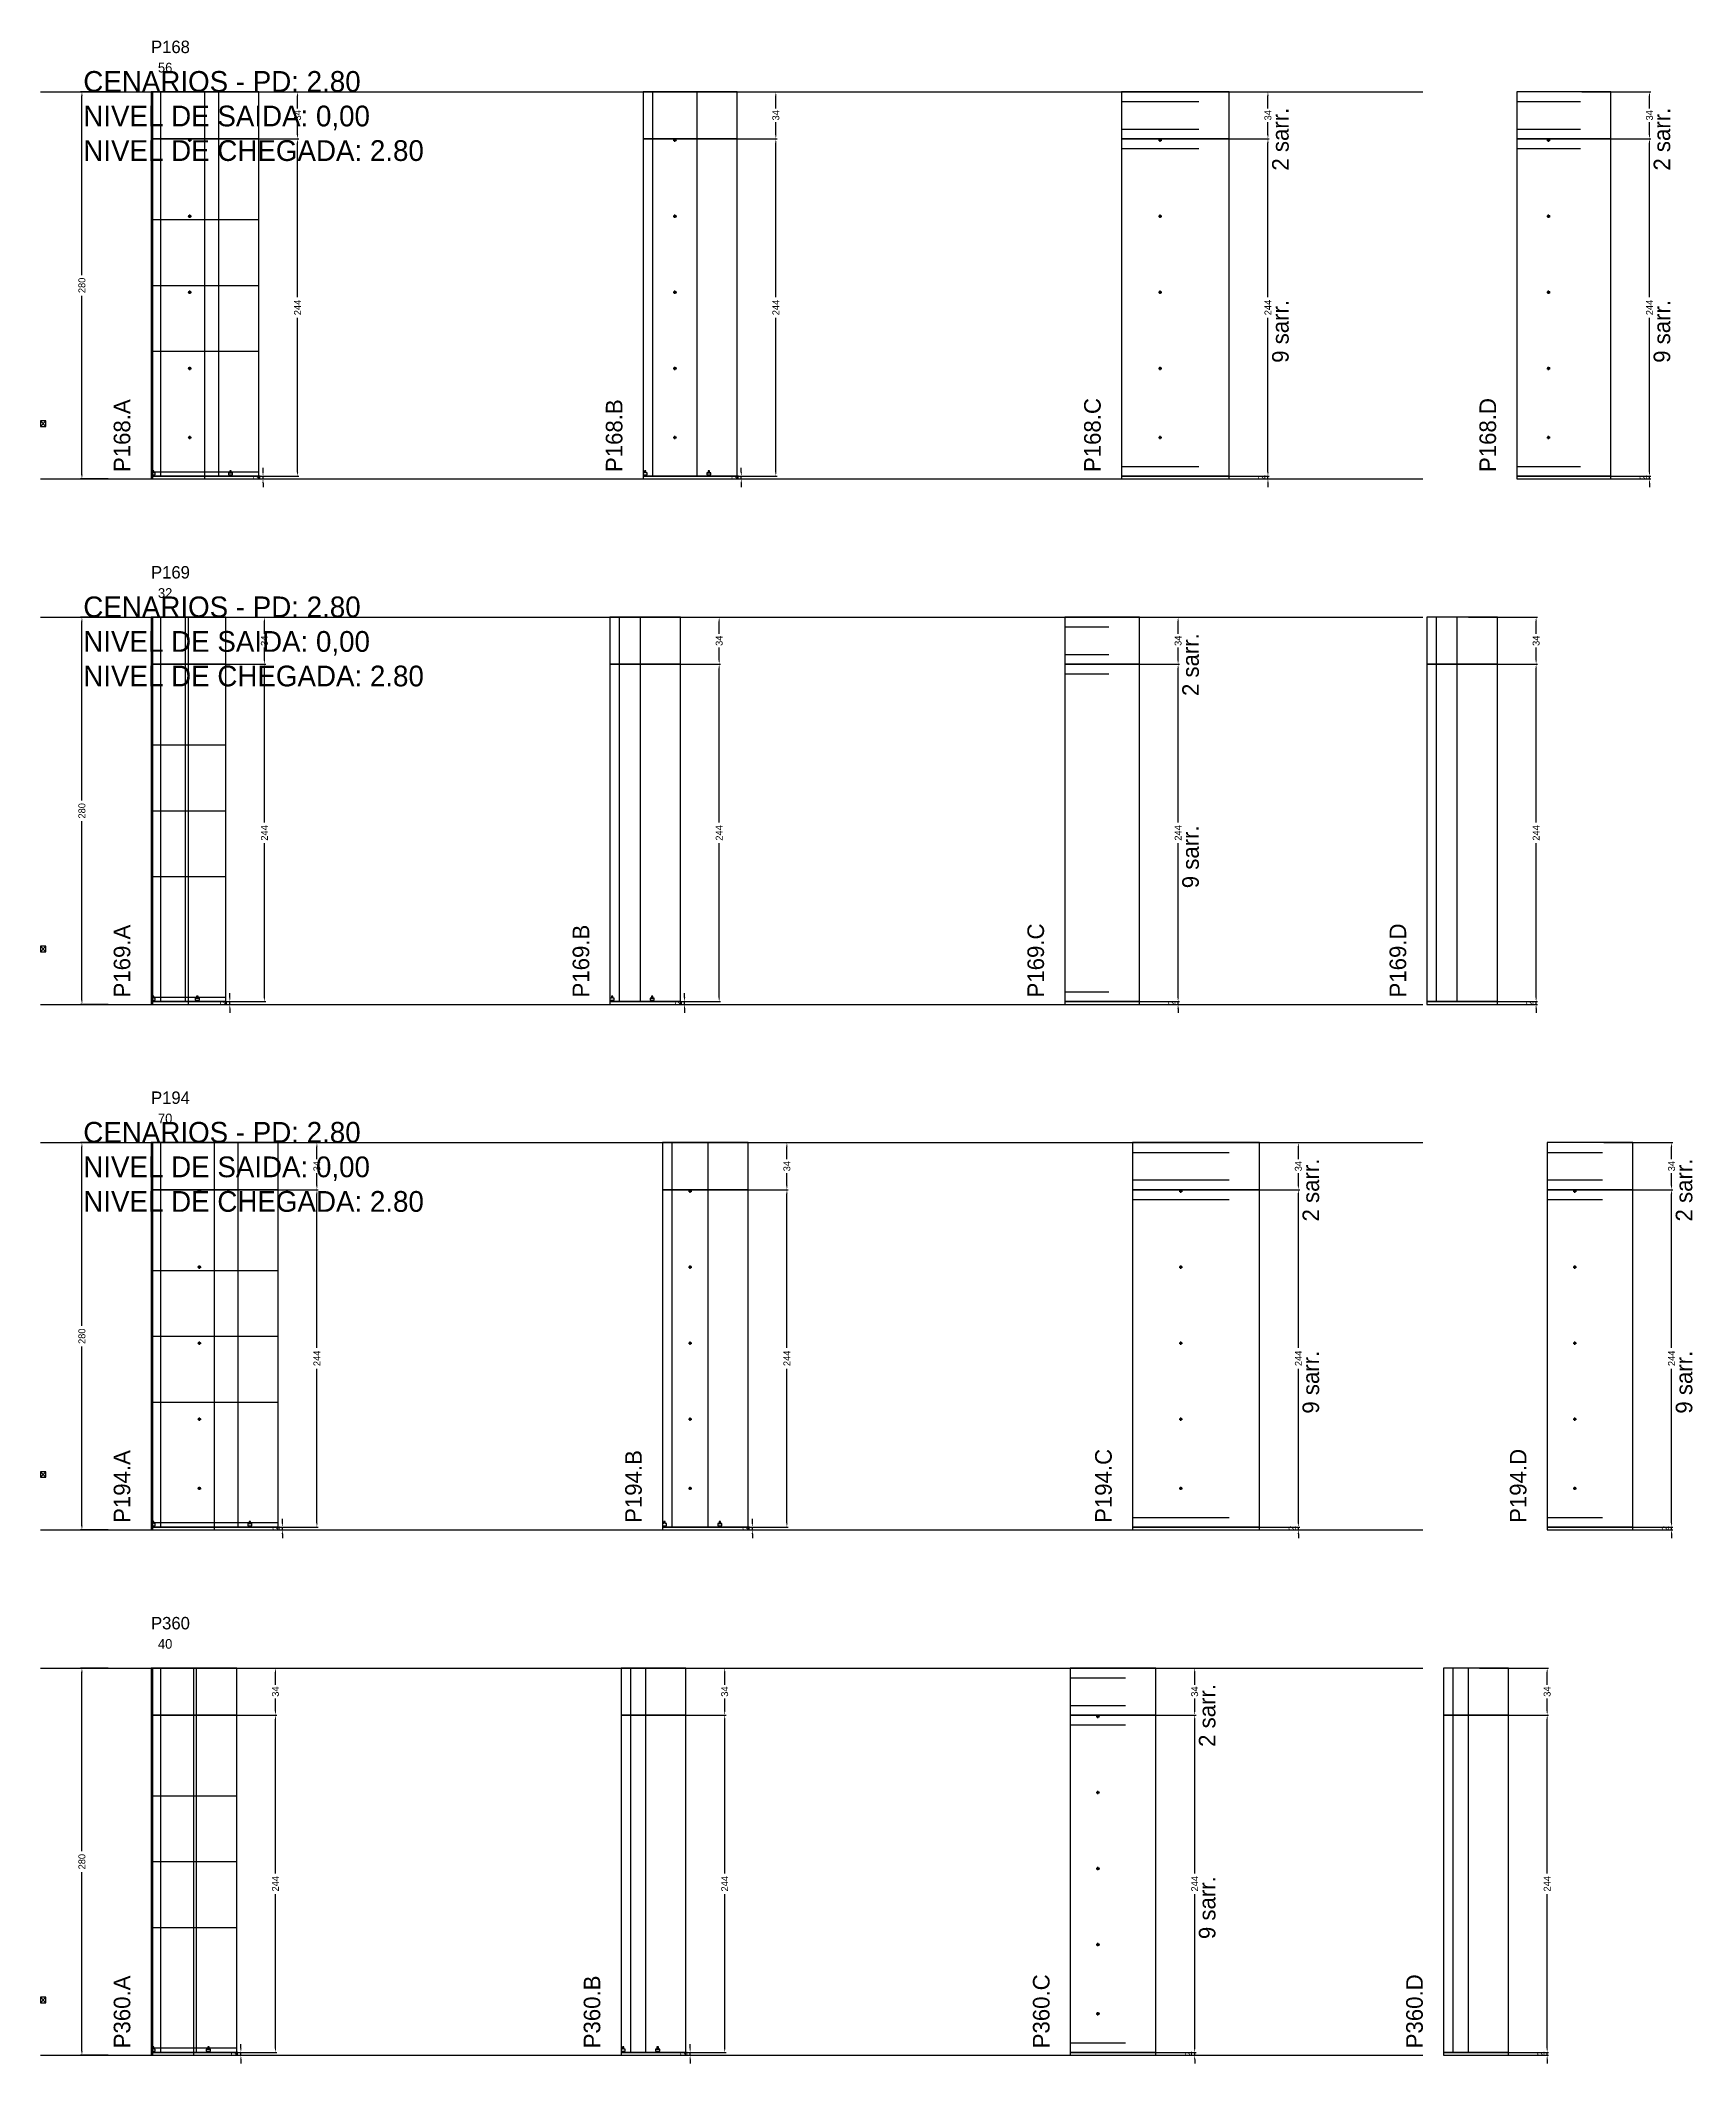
# Model space of a CAD drawing. Header units: centimetres. Extents: x -10500 to 4121, y -45226 to 295.
# Drawn here: x -7000 to -5805, y -45226 to -43763 of the extents above; entities that cross this region are included whole.
import ezdxf

# ---------------------------------------------------------------- set-up
doc = ezdxf.new("R2010")
doc.units = ezdxf.units.CM
doc.linetypes.add('DASHED', pattern=[2, -2])
for name, color, linetype in [('CHAPA', 140, 'Continuous'), ('COTA', 241, 'Continuous'), ('COTAS FURACAO', 16, 'Continuous'), ('Madeira', 30, 'Continuous'), ('MEIO_PONT', 160, 'Continuous'), ('NOMENCLATURA', 7, 'Continuous'), ('Nível', 160, 'Continuous'), ('Painéis', 200, 'Continuous'), ('Perfil Metálico', 150, 'Continuous'), ('SARR_2.2x7', 40, 'Continuous'), ('SARRAFO DE PRESSAO', 200, 'Continuous'), ('texto', 7, 'Continuous'), ('TEXTO_GERAL', 7, 'Continuous')]:
    doc.layers.add(name, color=color, linetype=linetype)
doc.dimstyles.new('PAINEL-NOVA', dxfattribs={"dimtxt": 5, "dimasz": 3, "dimexe": 1, "dimexo": 1, "dimgap": 1, "dimtad": 1, "dimcen": 2.5, "dimazin": 3, "dimtfac": 1, "dimtmove": 0, "dimatfit": 3})

# ---------------------------------------------------------------- blocks, each defined once
blk = doc.blocks.new('_CLOSEDFILLED')
at = {"color": 0, "linetype": 'BYBLOCK'}
blk.add_solid([(-1, 0.16), (0, 0), (-1, -0.16)], dxfattribs=at)
blk = doc.blocks.new('*D2991')
for p, q in [((-6951, -43800), (-6971, -43800)), ((-6970, -43932.5), (-6970, -43803)), ((-6970, -44077), (-6970, -43947.5)), ((-6951, -44080), (-6971, -44080))]:
    blk.add_line(p, q)
at = {"layer": 'Defpoints'}
for p in [(-6950, -43800), (-6970, -44080), (-6950, -44080)]:
    blk.add_point(p, dxfattribs=at)
at = {"layer": 'COTA', "xscale": 3, "yscale": 3}
for p, rotation in [((-6970, -43800), 90), ((-6970, -44080), 270)]:
    blk.add_blockref('_CLOSEDFILLED', p, dxfattribs=dict(at, rotation=rotation))
at = {"layer": 'COTA', "insert": (-6970, -43940), "char_height": 5, "attachment_point": 5, "rotation": 90}
blk.add_mtext('280', dxfattribs=at)
blk = doc.blocks.new('MULDURA')
at = {"layer": 'Paineis'}
for p, q in [((0, 0), (4, 4)), ((4, 0), (0, 4))]:
    blk.add_line(p, q, dxfattribs=at)
blk.add_lwpolyline([(0, 0), (4, 0), (4, 4), (0, 4)], close=True, dxfattribs=at)
blk = doc.blocks.new('*D2993')
for p, q in [((-6863, -43834), (-6813, -43834)), ((-6814, -43948.5), (-6814, -43837)), ((-6814, -44075), (-6814, -43963.5)), ((-6863, -44078), (-6813, -44078))]:
    blk.add_line(p, q)
at = {"layer": 'Defpoints'}
for p in [(-6864, -43834), (-6864, -44078), (-6814, -44078)]:
    blk.add_point(p, dxfattribs=at)
at = {"layer": 'COTA', "xscale": 3, "yscale": 3}
for p, rotation in [((-6814, -43834), 90), ((-6814, -44078), 270)]:
    blk.add_blockref('_CLOSEDFILLED', p, dxfattribs=dict(at, rotation=rotation))
at = {"layer": 'COTA', "insert": (-6814, -43956), "char_height": 5, "attachment_point": 5, "rotation": 90}
blk.add_mtext('244', dxfattribs=at)
blk = doc.blocks.new('*D2994')
for p, q in [((-6863, -43800), (-6813, -43800)), ((-6814, -43812), (-6814, -43803)), ((-6863, -43834), (-6813, -43834)), ((-6814, -43831), (-6814, -43822))]:
    blk.add_line(p, q)
at = {"layer": 'Defpoints'}
for p in [(-6864, -43800), (-6864, -43834), (-6814, -43834)]:
    blk.add_point(p, dxfattribs=at)
at = {"layer": 'COTA', "xscale": 3, "yscale": 3}
for p, rotation in [((-6814, -43800), 90), ((-6814, -43834), 270)]:
    blk.add_blockref('_CLOSEDFILLED', p, dxfattribs=dict(at, rotation=rotation))
at = {"layer": 'COTA', "insert": (-6814, -43817), "char_height": 5, "attachment_point": 5, "rotation": 90}
blk.add_mtext('34', dxfattribs=at)
blk = doc.blocks.new('SLIPTEE')
at = {"layer": 'Paineis'}
blk.add_lwpolyline([(0, 0), (3, 0), (3, 1.5), (2, 1.5), (2, 3), (1, 3), (1, 1.5), (0, 1.5)], close=True, dxfattribs=at)
blk = doc.blocks.new('SLIPTDD')
at = {"layer": 'Paineis'}
blk.add_line((0, 1.5), (3, 1.5), dxfattribs=at)
blk.add_lwpolyline([(0, 0), (3, 0), (3, 1.5), (2, 1.5), (2, 3), (1, 3), (1, 1.5), (0, 1.5)], close=True, dxfattribs=at)
blk = doc.blocks.new('furacao')
at = {"layer": 'COTAS FURACAO'}
for p, q in [((-1.2, 0), (1.2, 0)), ((0, -1.2), (0, 1.2))]:
    blk.add_line(p, q, dxfattribs=at)
blk.add_circle((0, 0), 0.8, dxfattribs=at)
blk = doc.blocks.new('*D2996')
for p, q in [((-6517, -43834), (-6467, -43834)), ((-6468, -43948.5), (-6468, -43837)), ((-6468, -44075), (-6468, -43963.5)), ((-6517, -44078), (-6467, -44078))]:
    blk.add_line(p, q)
at = {"layer": 'Defpoints'}
for p in [(-6518, -43834), (-6518, -44078), (-6468, -44078)]:
    blk.add_point(p, dxfattribs=at)
at = {"layer": 'COTA', "xscale": 3, "yscale": 3}
for p, rotation in [((-6468, -43834), 90), ((-6468, -44078), 270)]:
    blk.add_blockref('_CLOSEDFILLED', p, dxfattribs=dict(at, rotation=rotation))
at = {"layer": 'COTA', "insert": (-6468, -43956), "char_height": 5, "attachment_point": 5, "rotation": 90}
blk.add_mtext('244', dxfattribs=at)
blk = doc.blocks.new('*D2997')
for p, q in [((-6517, -43800), (-6467, -43800)), ((-6468, -43812), (-6468, -43803)), ((-6517, -43834), (-6467, -43834)), ((-6468, -43831), (-6468, -43822))]:
    blk.add_line(p, q)
at = {"layer": 'Defpoints'}
for p in [(-6518, -43800), (-6518, -43834), (-6468, -43834)]:
    blk.add_point(p, dxfattribs=at)
at = {"layer": 'COTA', "xscale": 3, "yscale": 3}
for p, rotation in [((-6468, -43800), 90), ((-6468, -43834), 270)]:
    blk.add_blockref('_CLOSEDFILLED', p, dxfattribs=dict(at, rotation=rotation))
at = {"layer": 'COTA', "insert": (-6468, -43817), "char_height": 5, "attachment_point": 5, "rotation": 90}
blk.add_mtext('34', dxfattribs=at)
blk = doc.blocks.new('*D2999')
for p, q in [((-6161, -43834), (-6111, -43834)), ((-6112, -43948.5), (-6112, -43837)), ((-6112, -44075), (-6112, -43963.5)), ((-6161, -44078), (-6111, -44078))]:
    blk.add_line(p, q)
at = {"layer": 'Defpoints'}
for p in [(-6162, -43834), (-6162, -44078), (-6112, -44078)]:
    blk.add_point(p, dxfattribs=at)
at = {"layer": 'COTA', "xscale": 3, "yscale": 3}
for p, rotation in [((-6112, -43834), 90), ((-6112, -44078), 270)]:
    blk.add_blockref('_CLOSEDFILLED', p, dxfattribs=dict(at, rotation=rotation))
at = {"layer": 'COTA', "insert": (-6112, -43956), "char_height": 5, "attachment_point": 5, "rotation": 90}
blk.add_mtext('244', dxfattribs=at)
blk = doc.blocks.new('*D3000')
for p, q in [((-6161, -43800), (-6111, -43800)), ((-6112, -43812), (-6112, -43803)), ((-6161, -43834), (-6111, -43834)), ((-6112, -43831), (-6112, -43822))]:
    blk.add_line(p, q)
at = {"layer": 'Defpoints'}
for p in [(-6162, -43800), (-6162, -43834), (-6112, -43834)]:
    blk.add_point(p, dxfattribs=at)
at = {"layer": 'COTA', "xscale": 3, "yscale": 3}
for p, rotation in [((-6112, -43800), 90), ((-6112, -43834), 270)]:
    blk.add_blockref('_CLOSEDFILLED', p, dxfattribs=dict(at, rotation=rotation))
at = {"layer": 'COTA', "insert": (-6112, -43817), "char_height": 5, "attachment_point": 5, "rotation": 90}
blk.add_mtext('34', dxfattribs=at)
blk = doc.blocks.new('*D3002')
for p, q in [((-5885, -43834), (-5835, -43834)), ((-5836, -43948.5), (-5836, -43837)), ((-5836, -44075), (-5836, -43963.5)), ((-5885, -44078), (-5835, -44078))]:
    blk.add_line(p, q)
at = {"layer": 'Defpoints'}
for p in [(-5886, -43834), (-5886, -44078), (-5836, -44078)]:
    blk.add_point(p, dxfattribs=at)
at = {"layer": 'COTA', "xscale": 3, "yscale": 3}
for p, rotation in [((-5836, -43834), 90), ((-5836, -44078), 270)]:
    blk.add_blockref('_CLOSEDFILLED', p, dxfattribs=dict(at, rotation=rotation))
at = {"layer": 'COTA', "insert": (-5836, -43956), "char_height": 5, "attachment_point": 5, "rotation": 90}
blk.add_mtext('244', dxfattribs=at)
blk = doc.blocks.new('*D3003')
for p, q in [((-5885, -43800), (-5835, -43800)), ((-5836, -43812), (-5836, -43803)), ((-5885, -43834), (-5835, -43834)), ((-5836, -43831), (-5836, -43822))]:
    blk.add_line(p, q)
at = {"layer": 'Defpoints'}
for p in [(-5886, -43800), (-5886, -43834), (-5836, -43834)]:
    blk.add_point(p, dxfattribs=at)
at = {"layer": 'COTA', "xscale": 3, "yscale": 3}
for p, rotation in [((-5836, -43800), 90), ((-5836, -43834), 270)]:
    blk.add_blockref('_CLOSEDFILLED', p, dxfattribs=dict(at, rotation=rotation))
at = {"layer": 'COTA', "insert": (-5836, -43817), "char_height": 5, "attachment_point": 5, "rotation": 90}
blk.add_mtext('34', dxfattribs=at)
blk = doc.blocks.new('*D3017')
for p, q in [((-6951, -44180), (-6971, -44180)), ((-6970, -44312.5), (-6970, -44183)), ((-6970, -44457), (-6970, -44327.5)), ((-6951, -44460), (-6971, -44460))]:
    blk.add_line(p, q)
at = {"layer": 'Defpoints'}
for p in [(-6950, -44180), (-6970, -44460), (-6950, -44460)]:
    blk.add_point(p, dxfattribs=at)
at = {"layer": 'COTA', "xscale": 3, "yscale": 3}
for p, rotation in [((-6970, -44180), 90), ((-6970, -44460), 270)]:
    blk.add_blockref('_CLOSEDFILLED', p, dxfattribs=dict(at, rotation=rotation))
at = {"layer": 'COTA', "insert": (-6970, -44320), "char_height": 5, "attachment_point": 5, "rotation": 90}
blk.add_mtext('280', dxfattribs=at)
blk = doc.blocks.new('*D3019')
for p, q in [((-6887, -44214), (-6837, -44214)), ((-6838, -44328.5), (-6838, -44217)), ((-6838, -44455), (-6838, -44343.5)), ((-6887, -44458), (-6837, -44458))]:
    blk.add_line(p, q)
at = {"layer": 'Defpoints'}
for p in [(-6888, -44214), (-6888, -44458), (-6838, -44458)]:
    blk.add_point(p, dxfattribs=at)
at = {"layer": 'COTA', "xscale": 3, "yscale": 3}
for p, rotation in [((-6838, -44214), 90), ((-6838, -44458), 270)]:
    blk.add_blockref('_CLOSEDFILLED', p, dxfattribs=dict(at, rotation=rotation))
at = {"layer": 'COTA', "insert": (-6838, -44336), "char_height": 5, "attachment_point": 5, "rotation": 90}
blk.add_mtext('244', dxfattribs=at)
blk = doc.blocks.new('*D3020')
for p, q in [((-6887, -44180), (-6837, -44180)), ((-6838, -44192), (-6838, -44183)), ((-6887, -44214), (-6837, -44214)), ((-6838, -44211), (-6838, -44202))]:
    blk.add_line(p, q)
at = {"layer": 'Defpoints'}
for p in [(-6888, -44180), (-6888, -44214), (-6838, -44214)]:
    blk.add_point(p, dxfattribs=at)
at = {"layer": 'COTA', "xscale": 3, "yscale": 3}
for p, rotation in [((-6838, -44180), 90), ((-6838, -44214), 270)]:
    blk.add_blockref('_CLOSEDFILLED', p, dxfattribs=dict(at, rotation=rotation))
at = {"layer": 'COTA', "insert": (-6838, -44197), "char_height": 5, "attachment_point": 5, "rotation": 90}
blk.add_mtext('34', dxfattribs=at)
blk = doc.blocks.new('*D3022')
for p, q in [((-6558, -44214), (-6508, -44214)), ((-6509, -44328.5), (-6509, -44217)), ((-6509, -44455), (-6509, -44343.5)), ((-6558, -44458), (-6508, -44458))]:
    blk.add_line(p, q)
at = {"layer": 'Defpoints'}
for p in [(-6559, -44214), (-6559, -44458), (-6509, -44458)]:
    blk.add_point(p, dxfattribs=at)
at = {"layer": 'COTA', "xscale": 3, "yscale": 3}
for p, rotation in [((-6509, -44214), 90), ((-6509, -44458), 270)]:
    blk.add_blockref('_CLOSEDFILLED', p, dxfattribs=dict(at, rotation=rotation))
at = {"layer": 'COTA', "insert": (-6509, -44336), "char_height": 5, "attachment_point": 5, "rotation": 90}
blk.add_mtext('244', dxfattribs=at)
blk = doc.blocks.new('*D3023')
for p, q in [((-6558, -44180), (-6508, -44180)), ((-6509, -44192), (-6509, -44183)), ((-6558, -44214), (-6508, -44214)), ((-6509, -44211), (-6509, -44202))]:
    blk.add_line(p, q)
at = {"layer": 'Defpoints'}
for p in [(-6559, -44180), (-6559, -44214), (-6509, -44214)]:
    blk.add_point(p, dxfattribs=at)
at = {"layer": 'COTA', "xscale": 3, "yscale": 3}
for p, rotation in [((-6509, -44180), 90), ((-6509, -44214), 270)]:
    blk.add_blockref('_CLOSEDFILLED', p, dxfattribs=dict(at, rotation=rotation))
at = {"layer": 'COTA', "insert": (-6509, -44197), "char_height": 5, "attachment_point": 5, "rotation": 90}
blk.add_mtext('34', dxfattribs=at)
blk = doc.blocks.new('*D3025')
for p, q in [((-6226, -44214), (-6176, -44214)), ((-6177, -44328.5), (-6177, -44217)), ((-6177, -44455), (-6177, -44343.5)), ((-6226, -44458), (-6176, -44458))]:
    blk.add_line(p, q)
at = {"layer": 'Defpoints'}
for p in [(-6227, -44214), (-6227, -44458), (-6177, -44458)]:
    blk.add_point(p, dxfattribs=at)
at = {"layer": 'COTA', "xscale": 3, "yscale": 3}
for p, rotation in [((-6177, -44214), 90), ((-6177, -44458), 270)]:
    blk.add_blockref('_CLOSEDFILLED', p, dxfattribs=dict(at, rotation=rotation))
at = {"layer": 'COTA', "insert": (-6177, -44336), "char_height": 5, "attachment_point": 5, "rotation": 90}
blk.add_mtext('244', dxfattribs=at)
blk = doc.blocks.new('*D3026')
for p, q in [((-6226, -44180), (-6176, -44180)), ((-6177, -44192), (-6177, -44183)), ((-6226, -44214), (-6176, -44214)), ((-6177, -44211), (-6177, -44202))]:
    blk.add_line(p, q)
at = {"layer": 'Defpoints'}
for p in [(-6227, -44180), (-6227, -44214), (-6177, -44214)]:
    blk.add_point(p, dxfattribs=at)
at = {"layer": 'COTA', "xscale": 3, "yscale": 3}
for p, rotation in [((-6177, -44180), 90), ((-6177, -44214), 270)]:
    blk.add_blockref('_CLOSEDFILLED', p, dxfattribs=dict(at, rotation=rotation))
at = {"layer": 'COTA', "insert": (-6177, -44197), "char_height": 5, "attachment_point": 5, "rotation": 90}
blk.add_mtext('34', dxfattribs=at)
blk = doc.blocks.new('*D3028')
for p, q in [((-5967, -44214), (-5917, -44214)), ((-5918, -44328.5), (-5918, -44217)), ((-5918, -44455), (-5918, -44343.5)), ((-5967, -44458), (-5917, -44458))]:
    blk.add_line(p, q)
at = {"layer": 'Defpoints'}
for p in [(-5968, -44214), (-5968, -44458), (-5918, -44458)]:
    blk.add_point(p, dxfattribs=at)
at = {"layer": 'COTA', "xscale": 3, "yscale": 3}
for p, rotation in [((-5918, -44214), 90), ((-5918, -44458), 270)]:
    blk.add_blockref('_CLOSEDFILLED', p, dxfattribs=dict(at, rotation=rotation))
at = {"layer": 'COTA', "insert": (-5918, -44336), "char_height": 5, "attachment_point": 5, "rotation": 90}
blk.add_mtext('244', dxfattribs=at)
blk = doc.blocks.new('*D3029')
for p, q in [((-5967, -44180), (-5917, -44180)), ((-5918, -44192), (-5918, -44183)), ((-5967, -44214), (-5917, -44214)), ((-5918, -44211), (-5918, -44202))]:
    blk.add_line(p, q)
at = {"layer": 'Defpoints'}
for p in [(-5968, -44180), (-5968, -44214), (-5918, -44214)]:
    blk.add_point(p, dxfattribs=at)
at = {"layer": 'COTA', "xscale": 3, "yscale": 3}
for p, rotation in [((-5918, -44180), 90), ((-5918, -44214), 270)]:
    blk.add_blockref('_CLOSEDFILLED', p, dxfattribs=dict(at, rotation=rotation))
at = {"layer": 'COTA', "insert": (-5918, -44197), "char_height": 5, "attachment_point": 5, "rotation": 90}
blk.add_mtext('34', dxfattribs=at)
blk = doc.blocks.new('*D3043')
for p, q in [((-6951, -44560), (-6971, -44560)), ((-6970, -44692.5), (-6970, -44563)), ((-6970, -44837), (-6970, -44707.5)), ((-6951, -44840), (-6971, -44840))]:
    blk.add_line(p, q)
at = {"layer": 'Defpoints'}
for p in [(-6950, -44560), (-6970, -44840), (-6950, -44840)]:
    blk.add_point(p, dxfattribs=at)
at = {"layer": 'COTA', "xscale": 3, "yscale": 3}
for p, rotation in [((-6970, -44560), 90), ((-6970, -44840), 270)]:
    blk.add_blockref('_CLOSEDFILLED', p, dxfattribs=dict(at, rotation=rotation))
at = {"layer": 'COTA', "insert": (-6970, -44700), "char_height": 5, "attachment_point": 5, "rotation": 90}
blk.add_mtext('280', dxfattribs=at)
blk = doc.blocks.new('*D3045')
for p, q in [((-6849, -44594), (-6799, -44594)), ((-6800, -44708.5), (-6800, -44597)), ((-6800, -44835), (-6800, -44723.5)), ((-6849, -44838), (-6799, -44838))]:
    blk.add_line(p, q)
at = {"layer": 'Defpoints'}
for p in [(-6850, -44594), (-6850, -44838), (-6800, -44838)]:
    blk.add_point(p, dxfattribs=at)
at = {"layer": 'COTA', "xscale": 3, "yscale": 3}
for p, rotation in [((-6800, -44594), 90), ((-6800, -44838), 270)]:
    blk.add_blockref('_CLOSEDFILLED', p, dxfattribs=dict(at, rotation=rotation))
at = {"layer": 'COTA', "insert": (-6800, -44716), "char_height": 5, "attachment_point": 5, "rotation": 90}
blk.add_mtext('244', dxfattribs=at)
blk = doc.blocks.new('*D3046')
for p, q in [((-6849, -44560), (-6799, -44560)), ((-6800, -44572), (-6800, -44563)), ((-6849, -44594), (-6799, -44594)), ((-6800, -44591), (-6800, -44582))]:
    blk.add_line(p, q)
at = {"layer": 'Defpoints'}
for p in [(-6850, -44560), (-6850, -44594), (-6800, -44594)]:
    blk.add_point(p, dxfattribs=at)
at = {"layer": 'COTA', "xscale": 3, "yscale": 3}
for p, rotation in [((-6800, -44560), 90), ((-6800, -44594), 270)]:
    blk.add_blockref('_CLOSEDFILLED', p, dxfattribs=dict(at, rotation=rotation))
at = {"layer": 'COTA', "insert": (-6800, -44577), "char_height": 5, "attachment_point": 5, "rotation": 90}
blk.add_mtext('34', dxfattribs=at)
blk = doc.blocks.new('*D3048')
for p, q in [((-6509, -44594), (-6459, -44594)), ((-6460, -44708.5), (-6460, -44597)), ((-6460, -44835), (-6460, -44723.5)), ((-6509, -44838), (-6459, -44838))]:
    blk.add_line(p, q)
at = {"layer": 'Defpoints'}
for p in [(-6510, -44594), (-6510, -44838), (-6460, -44838)]:
    blk.add_point(p, dxfattribs=at)
at = {"layer": 'COTA', "xscale": 3, "yscale": 3}
for p, rotation in [((-6460, -44594), 90), ((-6460, -44838), 270)]:
    blk.add_blockref('_CLOSEDFILLED', p, dxfattribs=dict(at, rotation=rotation))
at = {"layer": 'COTA', "insert": (-6460, -44716), "char_height": 5, "attachment_point": 5, "rotation": 90}
blk.add_mtext('244', dxfattribs=at)
blk = doc.blocks.new('*D3049')
for p, q in [((-6509, -44560), (-6459, -44560)), ((-6460, -44572), (-6460, -44563)), ((-6509, -44594), (-6459, -44594)), ((-6460, -44591), (-6460, -44582))]:
    blk.add_line(p, q)
at = {"layer": 'Defpoints'}
for p in [(-6510, -44560), (-6510, -44594), (-6460, -44594)]:
    blk.add_point(p, dxfattribs=at)
at = {"layer": 'COTA', "xscale": 3, "yscale": 3}
for p, rotation in [((-6460, -44560), 90), ((-6460, -44594), 270)]:
    blk.add_blockref('_CLOSEDFILLED', p, dxfattribs=dict(at, rotation=rotation))
at = {"layer": 'COTA', "insert": (-6460, -44577), "char_height": 5, "attachment_point": 5, "rotation": 90}
blk.add_mtext('34', dxfattribs=at)
blk = doc.blocks.new('*D3051')
for p, q in [((-6139, -44594), (-6089, -44594)), ((-6090, -44708.5), (-6090, -44597)), ((-6090, -44835), (-6090, -44723.5)), ((-6139, -44838), (-6089, -44838))]:
    blk.add_line(p, q)
at = {"layer": 'Defpoints'}
for p in [(-6140, -44594), (-6140, -44838), (-6090, -44838)]:
    blk.add_point(p, dxfattribs=at)
at = {"layer": 'COTA', "xscale": 3, "yscale": 3}
for p, rotation in [((-6090, -44594), 90), ((-6090, -44838), 270)]:
    blk.add_blockref('_CLOSEDFILLED', p, dxfattribs=dict(at, rotation=rotation))
at = {"layer": 'COTA', "insert": (-6090, -44716), "char_height": 5, "attachment_point": 5, "rotation": 90}
blk.add_mtext('244', dxfattribs=at)
blk = doc.blocks.new('*D3052')
for p, q in [((-6139, -44560), (-6089, -44560)), ((-6090, -44572), (-6090, -44563)), ((-6139, -44594), (-6089, -44594)), ((-6090, -44591), (-6090, -44582))]:
    blk.add_line(p, q)
at = {"layer": 'Defpoints'}
for p in [(-6140, -44560), (-6140, -44594), (-6090, -44594)]:
    blk.add_point(p, dxfattribs=at)
at = {"layer": 'COTA', "xscale": 3, "yscale": 3}
for p, rotation in [((-6090, -44560), 90), ((-6090, -44594), 270)]:
    blk.add_blockref('_CLOSEDFILLED', p, dxfattribs=dict(at, rotation=rotation))
at = {"layer": 'COTA', "insert": (-6090, -44577), "char_height": 5, "attachment_point": 5, "rotation": 90}
blk.add_mtext('34', dxfattribs=at)
blk = doc.blocks.new('*D3054')
for p, q in [((-5869, -44594), (-5819, -44594)), ((-5820, -44708.5), (-5820, -44597)), ((-5820, -44835), (-5820, -44723.5)), ((-5869, -44838), (-5819, -44838))]:
    blk.add_line(p, q)
at = {"layer": 'Defpoints'}
for p in [(-5870, -44594), (-5870, -44838), (-5820, -44838)]:
    blk.add_point(p, dxfattribs=at)
at = {"layer": 'COTA', "xscale": 3, "yscale": 3}
for p, rotation in [((-5820, -44594), 90), ((-5820, -44838), 270)]:
    blk.add_blockref('_CLOSEDFILLED', p, dxfattribs=dict(at, rotation=rotation))
at = {"layer": 'COTA', "insert": (-5820, -44716), "char_height": 5, "attachment_point": 5, "rotation": 90}
blk.add_mtext('244', dxfattribs=at)
blk = doc.blocks.new('*D3055')
for p, q in [((-5869, -44560), (-5819, -44560)), ((-5820, -44572), (-5820, -44563)), ((-5869, -44594), (-5819, -44594)), ((-5820, -44591), (-5820, -44582))]:
    blk.add_line(p, q)
at = {"layer": 'Defpoints'}
for p in [(-5870, -44560), (-5870, -44594), (-5820, -44594)]:
    blk.add_point(p, dxfattribs=at)
at = {"layer": 'COTA', "xscale": 3, "yscale": 3}
for p, rotation in [((-5820, -44560), 90), ((-5820, -44594), 270)]:
    blk.add_blockref('_CLOSEDFILLED', p, dxfattribs=dict(at, rotation=rotation))
at = {"layer": 'COTA', "insert": (-5820, -44577), "char_height": 5, "attachment_point": 5, "rotation": 90}
blk.add_mtext('34', dxfattribs=at)
blk = doc.blocks.new('*D3069')
for p, q in [((-6951, -44940), (-6971, -44940)), ((-6970, -45072.5), (-6970, -44943)), ((-6970, -45217), (-6970, -45087.5)), ((-6951, -45220), (-6971, -45220))]:
    blk.add_line(p, q)
at = {"layer": 'Defpoints'}
for p in [(-6950, -44940), (-6970, -45220), (-6950, -45220)]:
    blk.add_point(p, dxfattribs=at)
at = {"layer": 'COTA', "xscale": 3, "yscale": 3}
for p, rotation in [((-6970, -44940), 90), ((-6970, -45220), 270)]:
    blk.add_blockref('_CLOSEDFILLED', p, dxfattribs=dict(at, rotation=rotation))
at = {"layer": 'COTA', "insert": (-6970, -45080), "char_height": 5, "attachment_point": 5, "rotation": 90}
blk.add_mtext('280', dxfattribs=at)
blk = doc.blocks.new('*D3071')
for p, q in [((-6879, -44974), (-6829, -44974)), ((-6830, -45088.5), (-6830, -44977)), ((-6830, -45215), (-6830, -45103.5)), ((-6879, -45218), (-6829, -45218))]:
    blk.add_line(p, q)
at = {"layer": 'Defpoints'}
for p in [(-6880, -44974), (-6880, -45218), (-6830, -45218)]:
    blk.add_point(p, dxfattribs=at)
at = {"layer": 'COTA', "xscale": 3, "yscale": 3}
for p, rotation in [((-6830, -44974), 90), ((-6830, -45218), 270)]:
    blk.add_blockref('_CLOSEDFILLED', p, dxfattribs=dict(at, rotation=rotation))
at = {"layer": 'COTA', "insert": (-6830, -45096), "char_height": 5, "attachment_point": 5, "rotation": 90}
blk.add_mtext('244', dxfattribs=at)
blk = doc.blocks.new('*D3072')
for p, q in [((-6879, -44940), (-6829, -44940)), ((-6830, -44952), (-6830, -44943)), ((-6830, -44971), (-6830, -44962)), ((-6879, -44974), (-6829, -44974))]:
    blk.add_line(p, q)
at = {"layer": 'Defpoints'}
for p in [(-6880, -44940), (-6880, -44974), (-6830, -44974)]:
    blk.add_point(p, dxfattribs=at)
at = {"layer": 'COTA', "xscale": 3, "yscale": 3}
for p, rotation in [((-6830, -44940), 90), ((-6830, -44974), 270)]:
    blk.add_blockref('_CLOSEDFILLED', p, dxfattribs=dict(at, rotation=rotation))
at = {"layer": 'COTA', "insert": (-6830, -44957), "char_height": 5, "attachment_point": 5, "rotation": 90}
blk.add_mtext('34', dxfattribs=at)
blk = doc.blocks.new('*D3074')
for p, q in [((-6554, -44974), (-6504, -44974)), ((-6505, -45088.5), (-6505, -44977)), ((-6505, -45215), (-6505, -45103.5)), ((-6554, -45218), (-6504, -45218))]:
    blk.add_line(p, q)
at = {"layer": 'Defpoints'}
for p in [(-6555, -44974), (-6555, -45218), (-6505, -45218)]:
    blk.add_point(p, dxfattribs=at)
at = {"layer": 'COTA', "xscale": 3, "yscale": 3}
for p, rotation in [((-6505, -44974), 90), ((-6505, -45218), 270)]:
    blk.add_blockref('_CLOSEDFILLED', p, dxfattribs=dict(at, rotation=rotation))
at = {"layer": 'COTA', "insert": (-6505, -45096), "char_height": 5, "attachment_point": 5, "rotation": 90}
blk.add_mtext('244', dxfattribs=at)
blk = doc.blocks.new('*D3075')
for p, q in [((-6554, -44940), (-6504, -44940)), ((-6505, -44952), (-6505, -44943)), ((-6505, -44971), (-6505, -44962)), ((-6554, -44974), (-6504, -44974))]:
    blk.add_line(p, q)
at = {"layer": 'Defpoints'}
for p in [(-6555, -44940), (-6555, -44974), (-6505, -44974)]:
    blk.add_point(p, dxfattribs=at)
at = {"layer": 'COTA', "xscale": 3, "yscale": 3}
for p, rotation in [((-6505, -44940), 90), ((-6505, -44974), 270)]:
    blk.add_blockref('_CLOSEDFILLED', p, dxfattribs=dict(at, rotation=rotation))
at = {"layer": 'COTA', "insert": (-6505, -44957), "char_height": 5, "attachment_point": 5, "rotation": 90}
blk.add_mtext('34', dxfattribs=at)
blk = doc.blocks.new('*D3077')
for p, q in [((-6214, -44974), (-6164, -44974)), ((-6165, -45088.5), (-6165, -44977)), ((-6165, -45215), (-6165, -45103.5)), ((-6214, -45218), (-6164, -45218))]:
    blk.add_line(p, q)
at = {"layer": 'Defpoints'}
for p in [(-6215, -44974), (-6215, -45218), (-6165, -45218)]:
    blk.add_point(p, dxfattribs=at)
at = {"layer": 'COTA', "xscale": 3, "yscale": 3}
for p, rotation in [((-6165, -44974), 90), ((-6165, -45218), 270)]:
    blk.add_blockref('_CLOSEDFILLED', p, dxfattribs=dict(at, rotation=rotation))
at = {"layer": 'COTA', "insert": (-6165, -45096), "char_height": 5, "attachment_point": 5, "rotation": 90}
blk.add_mtext('244', dxfattribs=at)
blk = doc.blocks.new('*D3078')
for p, q in [((-6214, -44940), (-6164, -44940)), ((-6165, -44952), (-6165, -44943)), ((-6165, -44971), (-6165, -44962)), ((-6214, -44974), (-6164, -44974))]:
    blk.add_line(p, q)
at = {"layer": 'Defpoints'}
for p in [(-6215, -44940), (-6215, -44974), (-6165, -44974)]:
    blk.add_point(p, dxfattribs=at)
at = {"layer": 'COTA', "xscale": 3, "yscale": 3}
for p, rotation in [((-6165, -44940), 90), ((-6165, -44974), 270)]:
    blk.add_blockref('_CLOSEDFILLED', p, dxfattribs=dict(at, rotation=rotation))
at = {"layer": 'COTA', "insert": (-6165, -44957), "char_height": 5, "attachment_point": 5, "rotation": 90}
blk.add_mtext('34', dxfattribs=at)
blk = doc.blocks.new('*D3080')
for p, q in [((-5959, -44974), (-5909, -44974)), ((-5910, -45088.5), (-5910, -44977)), ((-5910, -45215), (-5910, -45103.5)), ((-5959, -45218), (-5909, -45218))]:
    blk.add_line(p, q)
at = {"layer": 'Defpoints'}
for p in [(-5960, -44974), (-5960, -45218), (-5910, -45218)]:
    blk.add_point(p, dxfattribs=at)
at = {"layer": 'COTA', "xscale": 3, "yscale": 3}
for p, rotation in [((-5910, -44974), 90), ((-5910, -45218), 270)]:
    blk.add_blockref('_CLOSEDFILLED', p, dxfattribs=dict(at, rotation=rotation))
at = {"layer": 'COTA', "insert": (-5910, -45096), "char_height": 5, "attachment_point": 5, "rotation": 90}
blk.add_mtext('244', dxfattribs=at)
blk = doc.blocks.new('*D3081')
for p, q in [((-5959, -44940), (-5909, -44940)), ((-5910, -44952), (-5910, -44943)), ((-5910, -44971), (-5910, -44962)), ((-5959, -44974), (-5909, -44974))]:
    blk.add_line(p, q)
at = {"layer": 'Defpoints'}
for p in [(-5960, -44940), (-5960, -44974), (-5910, -44974)]:
    blk.add_point(p, dxfattribs=at)
at = {"layer": 'COTA', "xscale": 3, "yscale": 3}
for p, rotation in [((-5910, -44940), 90), ((-5910, -44974), 270)]:
    blk.add_blockref('_CLOSEDFILLED', p, dxfattribs=dict(at, rotation=rotation))
at = {"layer": 'COTA', "insert": (-5910, -44957), "char_height": 5, "attachment_point": 5, "rotation": 90}
blk.add_mtext('34', dxfattribs=at)

msp = doc.modelspace()

# ---------------------------------------------------------------- linework, layer by layer
at = {"layer": 'CHAPA'}
for points in [[(-6920, -44080), (-6918.8, -44080), (-6918.8, -43800), (-6920, -43800)], [(-6920, -44460), (-6918.8, -44460), (-6918.8, -44180), (-6920, -44180)], [(-6920, -44840), (-6918.8, -44840), (-6918.8, -44560), (-6920, -44560)], [(-6920, -45220), (-6918.8, -45220), (-6918.8, -44940), (-6920, -44940)]]:
    msp.add_lwpolyline(points, close=True, dxfattribs=at)
at = {"layer": 'Madeira'}
for points in [[(-6920, -43892.4), (-6842, -43892.4)], [(-6920, -43987.6), (-6842, -43987.6)], [(-6920, -44272.4), (-6866, -44272.4)], [(-6920, -44367.6), (-6866, -44367.6)], [(-6920, -44652.4), (-6828, -44652.4)], [(-6920, -44747.6), (-6828, -44747.6)], [(-6920, -45032.4), (-6858, -45032.4)], [(-6920, -45127.6), (-6858, -45127.6)]]:
    msp.add_lwpolyline(points, dxfattribs=at)
at = {"layer": 'MEIO_PONT'}
for points in [[(-6920, -43940), (-6842, -43940)], [(-6920, -44320), (-6866, -44320)], [(-6920, -44700), (-6828, -44700)], [(-6920, -45080), (-6858, -45080)]]:
    msp.add_lwpolyline(points, dxfattribs=at)
at = {"layer": 'Nível', "linetype": 'DASHED'}
for points in [[(-7000, -43800), (-6000, -43800)], [(-7000, -44080), (-6000, -44080)], [(-7000, -44180), (-6000, -44180)], [(-7000, -44460), (-6000, -44460)], [(-7000, -44560), (-6000, -44560)], [(-7000, -44840), (-6000, -44840)], [(-7000, -44940), (-6000, -44940)], [(-7000, -45220), (-6000, -45220)]]:
    msp.add_lwpolyline(points, dxfattribs=at)
at = {"layer": 'Painéis'}
for points in [[(-6920, -43834), (-6842, -43834), (-6842, -43800), (-6920, -43800)], [(-6920, -44080), (-6842, -44080), (-6842, -43800), (-6920, -43800)], [(-6564, -43834), (-6496, -43834), (-6496, -43800), (-6564, -43800)], [(-6218, -43834), (-6140, -43834), (-6140, -43800), (-6218, -43800)], [(-5932, -43834), (-5864, -43834), (-5864, -43800), (-5932, -43800)], [(-6920, -44078), (-6842, -44078), (-6842, -43834), (-6920, -43834)], [(-6564, -44078), (-6496, -44078), (-6496, -43834), (-6564, -43834)], [(-6218, -44078), (-6140, -44078), (-6140, -43834), (-6218, -43834)], [(-5932, -44078), (-5864, -44078), (-5864, -43834), (-5932, -43834)], [(-6920, -44080), (-6842, -44080), (-6842, -44078), (-6920, -44078)], [(-6564, -44080), (-6496, -44080), (-6496, -44078), (-6564, -44078)], [(-6218, -44080), (-6140, -44080), (-6140, -44078), (-6218, -44078)], [(-5932, -44080), (-5864, -44080), (-5864, -44078), (-5932, -44078)], [(-6920, -44214), (-6866, -44214), (-6866, -44180), (-6920, -44180)], [(-6920, -44460), (-6866, -44460), (-6866, -44180), (-6920, -44180)], [(-6588, -44214), (-6537, -44214), (-6537, -44180), (-6588, -44180)], [(-6259, -44214), (-6205, -44214), (-6205, -44180), (-6259, -44180)], [(-5997, -44214), (-5946, -44214), (-5946, -44180), (-5997, -44180)], [(-6920, -44458), (-6866, -44458), (-6866, -44214), (-6920, -44214)], [(-6588, -44458), (-6537, -44458), (-6537, -44214), (-6588, -44214)], [(-6259, -44458), (-6205, -44458), (-6205, -44214), (-6259, -44214)], [(-5997, -44458), (-5946, -44458), (-5946, -44214), (-5997, -44214)], [(-6920, -44460), (-6866, -44460), (-6866, -44458), (-6920, -44458)], [(-6588, -44460), (-6537, -44460), (-6537, -44458), (-6588, -44458)], [(-6259, -44460), (-6205, -44460), (-6205, -44458), (-6259, -44458)], [(-5997, -44460), (-5946, -44460), (-5946, -44458), (-5997, -44458)], [(-6920, -44594), (-6828, -44594), (-6828, -44560), (-6920, -44560)], [(-6920, -44840), (-6828, -44840), (-6828, -44560), (-6920, -44560)], [(-6550, -44594), (-6488, -44594), (-6488, -44560), (-6550, -44560)], [(-6210, -44594), (-6118, -44594), (-6118, -44560), (-6210, -44560)], [(-5910, -44594), (-5848, -44594), (-5848, -44560), (-5910, -44560)], [(-6920, -44838), (-6828, -44838), (-6828, -44594), (-6920, -44594)], [(-6550, -44838), (-6488, -44838), (-6488, -44594), (-6550, -44594)], [(-6210, -44838), (-6118, -44838), (-6118, -44594), (-6210, -44594)], [(-5910, -44838), (-5848, -44838), (-5848, -44594), (-5910, -44594)], [(-6920, -44840), (-6828, -44840), (-6828, -44838), (-6920, -44838)], [(-6550, -44840), (-6488, -44840), (-6488, -44838), (-6550, -44838)], [(-6210, -44840), (-6118, -44840), (-6118, -44838), (-6210, -44838)], [(-5910, -44840), (-5848, -44840), (-5848, -44838), (-5910, -44838)], [(-6920, -44974), (-6858, -44974), (-6858, -44940), (-6920, -44940)], [(-6920, -45220), (-6858, -45220), (-6858, -44940), (-6920, -44940)], [(-6580, -44974), (-6533, -44974), (-6533, -44940), (-6580, -44940)], [(-6255, -44974), (-6193, -44974), (-6193, -44940), (-6255, -44940)], [(-5985, -44974), (-5938, -44974), (-5938, -44940), (-5985, -44940)], [(-6920, -45218), (-6858, -45218), (-6858, -44974), (-6920, -44974)], [(-6580, -45218), (-6533, -45218), (-6533, -44974), (-6580, -44974)], [(-6255, -45218), (-6193, -45218), (-6193, -44974), (-6255, -44974)], [(-5985, -45218), (-5938, -45218), (-5938, -44974), (-5985, -44974)], [(-6920, -45220), (-6858, -45220), (-6858, -45218), (-6920, -45218)], [(-6580, -45220), (-6533, -45220), (-6533, -45218), (-6580, -45218)], [(-6255, -45220), (-6193, -45220), (-6193, -45218), (-6255, -45218)], [(-5985, -45220), (-5938, -45220), (-5938, -45218), (-5985, -45218)]]:
    msp.add_lwpolyline(points, close=True, dxfattribs=at)
at = {"layer": 'Perfil Metálico'}
for p, q in [((-6881, -44080), (-6881, -43800)), ((-6893, -44460), (-6893, -44180)), ((-6874, -44840), (-6874, -44560)), ((-6889, -45220), (-6889, -44940))]:
    msp.add_line(p, q, dxfattribs=at)
at = {"layer": 'SARR_2.2x7'}
for points in [[(-6913, -43834), (-6913, -43800)], [(-6871, -43834), (-6871, -43800)], [(-6557, -43834), (-6557, -43800)], [(-6525, -43834), (-6525, -43800)], [(-6218, -43807), (-6162, -43807)], [(-5932, -43807), (-5886, -43807)], [(-6218, -43827), (-6162, -43827)], [(-5932, -43827), (-5886, -43827)], [(-6218, -43841), (-6162, -43841)], [(-5932, -43841), (-5886, -43841)], [(-6218, -44071), (-6162, -44071)], [(-5932, -44071), (-5886, -44071)], [(-6913, -44214), (-6913, -44180)], [(-6895, -44214), (-6895, -44180)], [(-6581, -44214), (-6581, -44180)], [(-6566, -44214), (-6566, -44180)], [(-5990, -44214), (-5990, -44180)], [(-5975, -44214), (-5975, -44180)], [(-6259, -44187), (-6227, -44187)], [(-6259, -44207), (-6227, -44207)], [(-6259, -44221), (-6227, -44221)], [(-6259, -44451), (-6227, -44451)], [(-6913, -44594), (-6913, -44560)], [(-6857, -44594), (-6857, -44560)], [(-6543, -44594), (-6543, -44560)], [(-6517, -44594), (-6517, -44560)], [(-6210, -44567), (-6140, -44567)], [(-5910, -44567), (-5870, -44567)], [(-6210, -44587), (-6140, -44587)], [(-5910, -44587), (-5870, -44587)], [(-6210, -44601), (-6140, -44601)], [(-5910, -44601), (-5870, -44601)], [(-6210, -44831), (-6140, -44831)], [(-5910, -44831), (-5870, -44831)], [(-6913, -44974), (-6913, -44940)], [(-6887, -44974), (-6887, -44940)], [(-6573, -44974), (-6573, -44940)], [(-6562, -44974), (-6562, -44940)], [(-6255, -44947), (-6215, -44947)], [(-5978, -44974), (-5978, -44940)], [(-5967, -44974), (-5967, -44940)], [(-6255, -44967), (-6215, -44967)], [(-6255, -44981), (-6215, -44981)], [(-6255, -45211), (-6215, -45211)]]:
    msp.add_lwpolyline(points, dxfattribs=at)
at = {"layer": 'SARR_2.2x7', "linetype": 'DASHED'}
for points in [[(-6913, -44078), (-6913, -43834)], [(-6871, -44078), (-6871, -43834)], [(-6557, -44078), (-6557, -43834)], [(-6525, -44078), (-6525, -43834)], [(-6913, -44458), (-6913, -44214)], [(-6895, -44458), (-6895, -44214)], [(-6581, -44458), (-6581, -44214)], [(-6566, -44458), (-6566, -44214)], [(-5990, -44458), (-5990, -44214)], [(-5975, -44458), (-5975, -44214)], [(-6913, -44838), (-6913, -44594)], [(-6857, -44838), (-6857, -44594)], [(-6543, -44838), (-6543, -44594)], [(-6517, -44838), (-6517, -44594)], [(-6913, -45218), (-6913, -44974)], [(-6887, -45218), (-6887, -44974)], [(-6573, -45218), (-6573, -44974)], [(-6562, -45218), (-6562, -44974)], [(-5978, -45218), (-5978, -44974)], [(-5967, -45218), (-5967, -44974)]]:
    msp.add_lwpolyline(points, dxfattribs=at)
at = {"layer": 'SARRAFO DE PRESSAO'}
for points in [[(-6920, -44080), (-6842, -44080), (-6842, -44075), (-6920, -44075)], [(-6920, -44460), (-6866, -44460), (-6866, -44455), (-6920, -44455)], [(-6920, -44840), (-6828, -44840), (-6828, -44835), (-6920, -44835)], [(-6920, -45220), (-6858, -45220), (-6858, -45215), (-6920, -45215)]]:
    msp.add_lwpolyline(points, close=True, dxfattribs=at)

# ---------------------------------------------------------------- block references
at = {"layer": 'COTA'}
for name, p in [('furacao', (-6892, -43835)), ('furacao', (-6541, -43835)), ('furacao', (-6190, -43835)), ('furacao', (-5909, -43835)), ('furacao', (-6892, -43890)), ('furacao', (-6541, -43890)), ('furacao', (-6190, -43890)), ('furacao', (-5909, -43890)), ('furacao', (-6892, -43945)), ('furacao', (-6541, -43945)), ('furacao', (-6190, -43945)), ('furacao', (-5909, -43945)), ('furacao', (-6892, -44000)), ('furacao', (-6541, -44000)), ('furacao', (-6190, -44000)), ('furacao', (-5909, -44000)), ('MULDURA', (-7000, -44042)), ('furacao', (-6892, -44050)), ('furacao', (-6541, -44050)), ('furacao', (-6190, -44050)), ('furacao', (-5909, -44050)), ('SLIPTEE', (-6920, -44077)), ('SLIPTDD', (-6864, -44077)), ('SLIPTEE', (-6564, -44077)), ('SLIPTDD', (-6518, -44077)), ('MULDURA', (-7000, -44422)), ('SLIPTEE', (-6920, -44457)), ('SLIPTDD', (-6888, -44457)), ('SLIPTEE', (-6588, -44457)), ('SLIPTDD', (-6559, -44457)), ('furacao', (-6885, -44595)), ('furacao', (-6530, -44595)), ('furacao', (-6175, -44595)), ('furacao', (-5890, -44595)), ('furacao', (-6885, -44650)), ('furacao', (-6530, -44650)), ('furacao', (-6175, -44650)), ('furacao', (-5890, -44650)), ('furacao', (-6885, -44705)), ('furacao', (-6530, -44705)), ('furacao', (-6175, -44705)), ('furacao', (-5890, -44705)), ('furacao', (-6885, -44760)), ('furacao', (-6530, -44760)), ('furacao', (-6175, -44760)), ('furacao', (-5890, -44760)), ('MULDURA', (-7000, -44802)), ('furacao', (-6885, -44810)), ('furacao', (-6530, -44810)), ('furacao', (-6175, -44810)), ('furacao', (-5890, -44810)), ('SLIPTEE', (-6920, -44837)), ('SLIPTDD', (-6850, -44837)), ('SLIPTEE', (-6550, -44837)), ('SLIPTDD', (-6510, -44837)), ('furacao', (-6235, -44975)), ('furacao', (-6235, -45030)), ('furacao', (-6235, -45085)), ('furacao', (-6235, -45140)), ('MULDURA', (-7000, -45182)), ('furacao', (-6235, -45190)), ('SLIPTEE', (-6920, -45217)), ('SLIPTDD', (-6880, -45217)), ('SLIPTEE', (-6580, -45217)), ('SLIPTDD', (-6555, -45217))]:
    msp.add_blockref(name, p, dxfattribs=at)

# ---------------------------------------------------------------- texts
at = {"layer": 'NOMENCLATURA'}
for s, p in [('CENARIOS - PD: 2.80', (-6969, -43800)), ('NIVEL DE SAIDA: 0,00', (-6969, -43825)), ('NIVEL DE CHEGADA: 2.80', (-6969, -43850)), ('CENARIOS - PD: 2.80', (-6969, -44180)), ('NIVEL DE SAIDA: 0,00', (-6969, -44205)), ('NIVEL DE CHEGADA: 2.80', (-6969, -44230)), ('CENARIOS - PD: 2.80', (-6969, -44560)), ('NIVEL DE SAIDA: 0,00', (-6969, -44585)), ('NIVEL DE CHEGADA: 2.80', (-6969, -44610))]:
    msp.add_text(s, height=15, dxfattribs=at).set_placement(p)
for s, p in [('2 sarr.', (-6097, -43857)), ('2 sarr.', (-5821, -43857)), ('9 sarr.', (-6097, -43996)), ('9 sarr.', (-5821, -43996)), ('P168.A', (-6935, -44075)), ('P168.B', (-6579, -44075)), ('P168.C', (-6233, -44075)), ('P168.D', (-5947, -44075)), ('2 sarr.', (-6162, -44237)), ('9 sarr.', (-6162, -44376)), ('P169.A', (-6935, -44455)), ('P169.B', (-6603, -44455)), ('P169.C', (-6274, -44455)), ('P169.D', (-6012, -44455)), ('2 sarr.', (-6075, -44617)), ('2 sarr.', (-5805, -44617)), ('9 sarr.', (-6075, -44756)), ('9 sarr.', (-5805, -44756)), ('P194.A', (-6935, -44835)), ('P194.B', (-6565, -44835)), ('P194.C', (-6225, -44835)), ('P194.D', (-5925, -44835)), ('2 sarr.', (-6150, -44997)), ('9 sarr.', (-6150, -45136)), ('P360.A', (-6935, -45215)), ('P360.B', (-6595, -45215)), ('P360.C', (-6270, -45215)), ('P360.D', (-6000, -45215))]:
    msp.add_text(s, height=12, rotation=90, dxfattribs=at).set_placement(p)
at = {"layer": 'texto'}
for s, p in [('56', (-6915, -43786)), ('32', (-6915, -44166)), ('70', (-6915, -44546)), ('40', (-6915, -44926))]:
    msp.add_text(s, height=7, dxfattribs=at).set_placement(p)
at = {"layer": 'TEXTO_GERAL'}
for s, p in [('P168', (-6920, -43772)), ('P169', (-6920, -44152)), ('P194', (-6920, -44532)), ('P360', (-6920, -44912))]:
    msp.add_text(s, height=9, dxfattribs=at).set_placement(p)

# ---------------------------------------------------------------- dimensions: what is measured, and where the dimension line sits
at = {"layer": 'COTA'}
for base, p1, p2, picture, middle in [((-6970, -44080), (-6950, -44080), (-6950, -43800), '*D2991', (-6970, -43940)), ((-6814, -43834), (-6864, -43834), (-6864, -43800), '*D2994', (-6814, -43817)), ((-6468, -43834), (-6518, -43834), (-6518, -43800), '*D2997', (-6468, -43817)), ((-6112, -43834), (-6162, -43834), (-6162, -43800), '*D3000', (-6112, -43817)), ((-5836, -43834), (-5886, -43834), (-5886, -43800), '*D3003', (-5836, -43817)), ((-6814, -44078), (-6864, -44078), (-6864, -43834), '*D2993', (-6814, -43956)), ((-6468, -44078), (-6518, -44078), (-6518, -43834), '*D2996', (-6468, -43956)), ((-6112, -44078), (-6162, -44078), (-6162, -43834), '*D2999', (-6112, -43956)), ((-5836, -44078), (-5886, -44078), (-5886, -43834), '*D3002', (-5836, -43956)), ((-6970, -44460), (-6950, -44460), (-6950, -44180), '*D3017', (-6970, -44320)), ((-6838, -44214), (-6888, -44214), (-6888, -44180), '*D3020', (-6838, -44197)), ((-6509, -44214), (-6559, -44214), (-6559, -44180), '*D3023', (-6509, -44197)), ((-6177, -44214), (-6227, -44214), (-6227, -44180), '*D3026', (-6177, -44197)), ((-5918, -44214), (-5968, -44214), (-5968, -44180), '*D3029', (-5918, -44197)), ((-6838, -44458), (-6888, -44458), (-6888, -44214), '*D3019', (-6838, -44336)), ((-6509, -44458), (-6559, -44458), (-6559, -44214), '*D3022', (-6509, -44336)), ((-6177, -44458), (-6227, -44458), (-6227, -44214), '*D3025', (-6177, -44336)), ((-5918, -44458), (-5968, -44458), (-5968, -44214), '*D3028', (-5918, -44336)), ((-6970, -44840), (-6950, -44840), (-6950, -44560), '*D3043', (-6970, -44700)), ((-6800, -44594), (-6850, -44594), (-6850, -44560), '*D3046', (-6800, -44577)), ((-6460, -44594), (-6510, -44594), (-6510, -44560), '*D3049', (-6460, -44577)), ((-6090, -44594), (-6140, -44594), (-6140, -44560), '*D3052', (-6090, -44577)), ((-5820, -44594), (-5870, -44594), (-5870, -44560), '*D3055', (-5820, -44577)), ((-6800, -44838), (-6850, -44838), (-6850, -44594), '*D3045', (-6800, -44716)), ((-6460, -44838), (-6510, -44838), (-6510, -44594), '*D3048', (-6460, -44716)), ((-6090, -44838), (-6140, -44838), (-6140, -44594), '*D3051', (-6090, -44716)), ((-5820, -44838), (-5870, -44838), (-5870, -44594), '*D3054', (-5820, -44716)), ((-6970, -45220), (-6950, -45220), (-6950, -44940), '*D3069', (-6970, -45080)), ((-6830, -44974), (-6880, -44974), (-6880, -44940), '*D3072', (-6830, -44957)), ((-6505, -44974), (-6555, -44974), (-6555, -44940), '*D3075', (-6505, -44957)), ((-6165, -44974), (-6215, -44974), (-6215, -44940), '*D3078', (-6165, -44957)), ((-5910, -44974), (-5960, -44974), (-5960, -44940), '*D3081', (-5910, -44957)), ((-6830, -45218), (-6880, -45218), (-6880, -44974), '*D3071', (-6830, -45096)), ((-6505, -45218), (-6555, -45218), (-6555, -44974), '*D3074', (-6505, -45096)), ((-6165, -45218), (-6215, -45218), (-6215, -44974), '*D3077', (-6165, -45096)), ((-5910, -45218), (-5960, -45218), (-5960, -44974), '*D3080', (-5910, -45096))]:
    dim = msp.add_linear_dim(base=base, p1=p1, p2=p2, angle=90, dimstyle='PAINEL-NOVA', dxfattribs=at)
    dim.commit()
    dim.dimension.update_dxf_attribs({"geometry": picture, "text_midpoint": middle})
for base, p1, p2 in [((-6839, -44080), (-6864, -44080), (-6864, -44078)), ((-6493, -44080), (-6518, -44080), (-6518, -44078)), ((-6112, -44080), (-6162, -44080), (-6162, -44078)), ((-5836, -44080), (-5886, -44080), (-5886, -44078)), ((-6863, -44460), (-6888, -44460), (-6888, -44458)), ((-6534, -44460), (-6559, -44460), (-6559, -44458)), ((-6177, -44460), (-6227, -44460), (-6227, -44458)), ((-5918, -44460), (-5968, -44460), (-5968, -44458)), ((-6825, -44840), (-6850, -44840), (-6850, -44838)), ((-6485, -44840), (-6510, -44840), (-6510, -44838)), ((-6090, -44840), (-6140, -44840), (-6140, -44838)), ((-5820, -44840), (-5870, -44840), (-5870, -44838)), ((-6855, -45220), (-6880, -45220), (-6880, -45218)), ((-6530, -45220), (-6555, -45220), (-6555, -45218)), ((-6165, -45220), (-6215, -45220), (-6215, -45218)), ((-5910, -45220), (-5960, -45220), (-5960, -45218))]:
    msp.add_linear_dim(base=base, p1=p1, p2=p2, angle=90, dimstyle='PAINEL-NOVA', dxfattribs=at).render()

doc.saveas('drawing.dxf')
